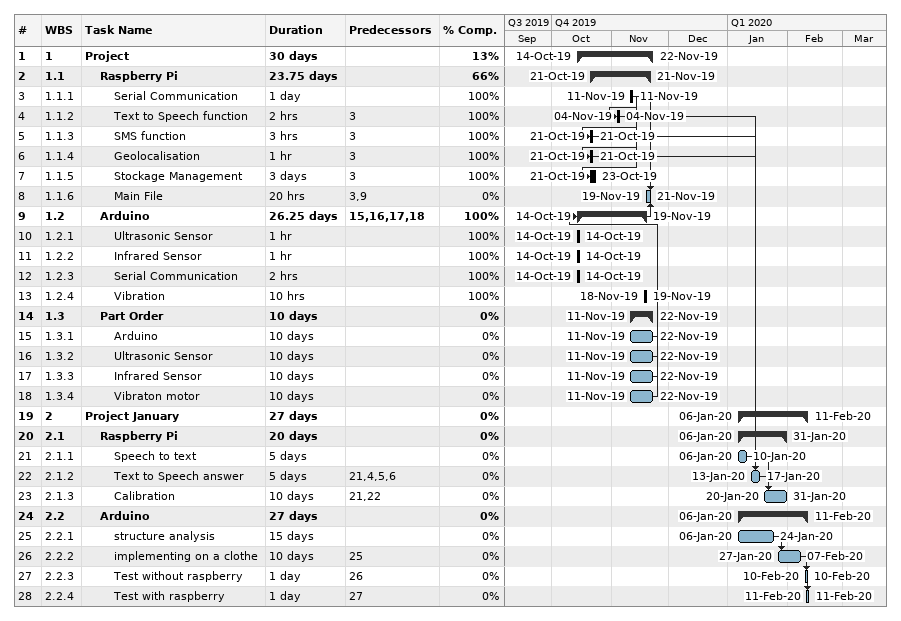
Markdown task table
| ID | WBS | Task | Duration | Start | Finish | Predecessors | % complete |
|---|---|---|---|---|---|---|---|
| 1 | 1 | **Project** | 30d | 2019-10-14 | 2019-11-22 |  | 13 |
| 2 | 1.1 | **Raspberry Pi** | 23.75d | 2019-10-21 | 2019-11-21 |  | 66 |
| 3 | 1.1.1 | Serial Communication | 1d | 2019-11-11 | 2019-11-11 |  | 100 |
| 4 | 1.1.2 | Text to Speech function | 2h | 2019-11-04 | 2019-11-04 | 3 | 100 |
| 5 | 1.1.3 | SMS function | 3h | 2019-10-21 | 2019-10-21 | 3 | 100 |
| 6 | 1.1.4 | Geolocalisation | 1h | 2019-10-21 | 2019-10-21 | 3 | 100 |
| 7 | 1.1.5 | Stockage Management | 3d | 2019-10-21 | 2019-10-23 | 3 | 100 |
| 8 | 1.1.6 | Main File | 20h | 2019-11-19 | 2019-11-21 | 3, 9 | 0 |
| 9 | 1.2 | **Arduino** | 26.25d | 2019-10-14 | 2019-11-19 | 15, 16, 17, 18 | 100 |
| 10 | 1.2.1 | Ultrasonic Sensor | 1h | 2019-10-14 | 2019-10-14 |  | 100 |
| 11 | 1.2.2 | Infrared Sensor | 1h | 2019-10-14 | 2019-10-14 |  | 100 |
| 12 | 1.2.3 | Serial Communication | 2h | 2019-10-14 | 2019-10-14 |  | 100 |
| 13 | 1.2.4 | Vibration | 10h | 2019-11-18 | 2019-11-19 |  | 100 |
| 14 | 1.3 | **Part Order** | 10d | 2019-11-11 | 2019-11-22 |  | 0 |
| 15 | 1.3.1 | Arduino | 10d | 2019-11-11 | 2019-11-22 |  | 0 |
| 16 | 1.3.2 | Ultrasonic Sensor | 10d | 2019-11-11 | 2019-11-22 |  | 0 |
| 17 | 1.3.3 | Infrared Sensor | 10d | 2019-11-11 | 2019-11-22 |  | 0 |
| 18 | 1.3.4 | Vibraton motor | 10d | 2019-11-11 | 2019-11-22 |  | 0 |
| 19 | 2 | **Project January** | 27d | 2020-01-06 | 2020-02-11 |  | 0 |
| 20 | 2.1 | **Raspberry Pi** | 20d | 2020-01-06 | 2020-01-31 |  | 0 |
| 21 | 2.1.1 | Speech to text | 5d | 2020-01-06 | 2020-01-10 |  | 0 |
| 22 | 2.1.2 | Text to Speech answer | 5d | 2020-01-13 | 2020-01-17 | 21, 4, 5, 6 | 0 |
| 23 | 2.1.3 | Calibration | 10d | 2020-01-20 | 2020-01-31 | 21, 22 | 0 |
| 24 | 2.2 | **Arduino** | 27d | 2020-01-06 | 2020-02-11 |  | 0 |
| 25 | 2.2.1 | structure analysis | 15d | 2020-01-06 | 2020-01-24 |  | 0 |
| 26 | 2.2.2 | implementing on a clothe | 10d | 2020-01-27 | 2020-02-07 | 25 | 0 |
| 27 | 2.2.3 | Test without raspberry | 1d | 2020-02-10 | 2020-02-10 | 26 | 0 |
| 28 | 2.2.4 | Test with raspberry | 1d | 2020-02-11 | 2020-02-11 | 27 | 0 |
